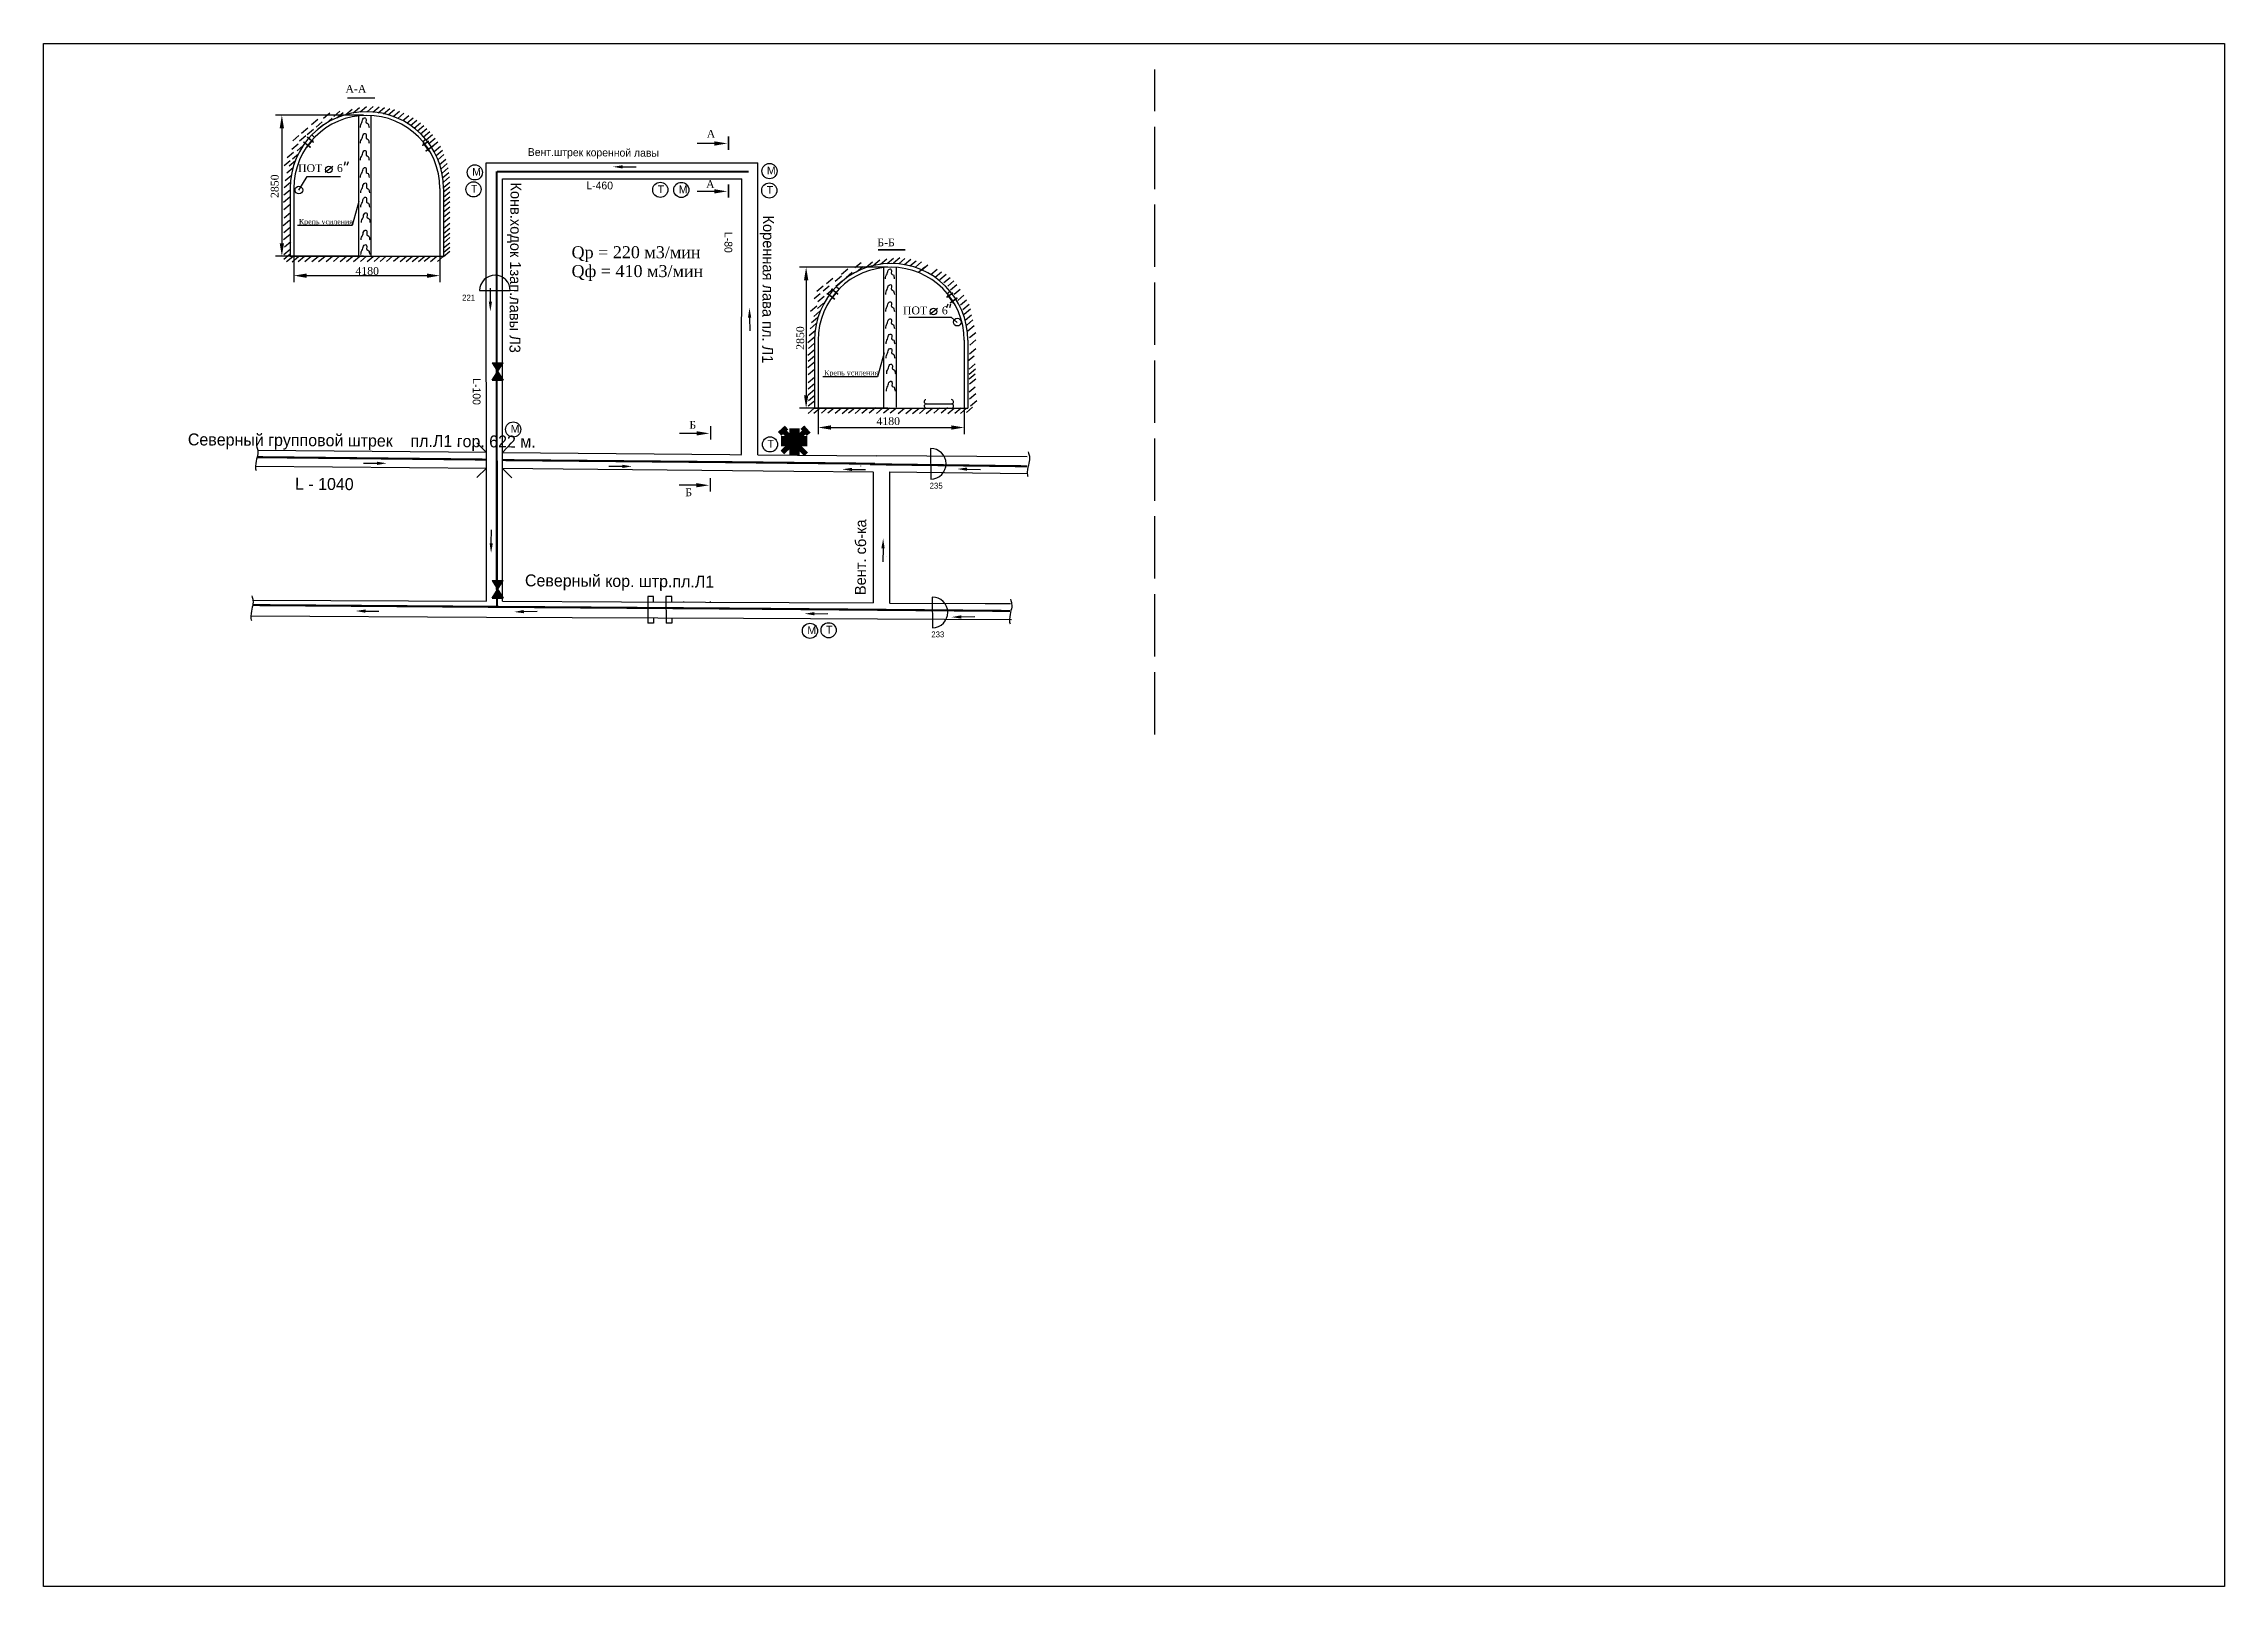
# Model space of a CAD drawing. Header units: millimetres. Extents: x 161 to 581, y 473 to 770.
import ezdxf

# ---------------------------------------------------------------- set-up
doc = ezdxf.new("R2010")
doc.units = ezdxf.units.MM
doc.linetypes.add('ACAD_ISO02W100', pattern=[15, 12, -3])

msp = doc.modelspace()

# ---------------------------------------------------------------- hatches: boundary and pattern name
h = msp.add_hatch(color=1)
h.paths.add_polyline_path([(249.58, 704.98), (248.56, 706.62), (248.55, 704.98)])
h.paths.add_polyline_path([(248.55, 704.98), (248.56, 706.62), (248.52, 706.67), (247.46, 704.98)])
h.paths.add_polyline_path([(248.52, 706.67), (248.56, 706.73), (248.56, 708.37), (247.46, 708.37)])
h.paths.add_polyline_path([(249.58, 708.37), (248.56, 708.37), (248.56, 706.73)])
h = msp.add_hatch(color=1)
h.paths.add_polyline_path([(249.58, 663.07), (248.56, 664.7), (248.55, 663.07)])
h.paths.add_polyline_path([(248.55, 663.07), (248.56, 664.7), (248.52, 664.76), (247.46, 663.07)])
h.paths.add_polyline_path([(248.52, 664.76), (248.56, 664.82), (248.56, 666.45), (247.46, 666.45)])
h.paths.add_polyline_path([(249.58, 666.45), (248.56, 666.45), (248.56, 664.82)])

# ---------------------------------------------------------------- linework, layer by layer
at = {"color": 9}
for p, q in [((161.04, 769.8), (581.04, 769.8)), ((161.04, 472.8), (161.04, 769.8)), ((581.04, 769.8), (581.04, 472.8)), ((581.04, 472.8), (161.04, 472.8))]:
    msp.add_line(p, q, dxfattribs=at)
at = {"color": 9, "linetype": 'ACAD_ISO02W100'}
msp.add_line((375.04, 636.8), (375.04, 764.8), dxfattribs=at)
for p, q in [((214.95, 755.45), (216.14, 756.46)), ((216.93, 755.77), (218.12, 756.78)), ((217.51, 755.5), (218.71, 756.51)), ((219.26, 756.16), (220.45, 757.17)), ((220.67, 756.47), (221.86, 757.47)), ((222.03, 756.66), (223.23, 757.67)), ((223.35, 756.69), (224.54, 757.7)), ((224.45, 756.6), (225.65, 757.6)), ((225.49, 756.5), (226.69, 757.51)), ((226.5, 756.31), (227.7, 757.31)), ((227.4, 756.08), (228.6, 757.09)), ((228.39, 755.78), (229.59, 756.79)), ((229.24, 755.41), (230.44, 756.42)), ((222.67, 756), (205.68, 756)), ((206.93, 753.5), (206.93, 731.36)), ((209.02, 751.07), (210.21, 752.08)), ((210.34, 751.1), (211.54, 752.1)), ((210.73, 752.57), (211.92, 753.58)), ((211.82, 752.33), (213.01, 753.34)), ((212.65, 754.22), (213.85, 755.23)), ((213.21, 751.74), (212.71, 752.23)), ((213.51, 753.74), (214.7, 754.75)), ((213.76, 753.24), (214.95, 754.25)), ((215.44, 754.43), (216.64, 755.44)), ((221.74, 728.79), (221.74, 755.81)), ((224.09, 755.81), (224.09, 728.91)), ((230.2, 754.98), (231.39, 755.98)), ((231.01, 754.51), (232.21, 755.52)), ((231.72, 754.03), (232.91, 755.04)), ((232.44, 753.54), (233.64, 754.54)), ((233.08, 753.01), (234.28, 754.01)), ((233.63, 752.45), (234.82, 753.45)), ((234.22, 751.87), (235.41, 752.88)), ((234.75, 751.28), (235.94, 752.28)), ((207.95, 747.87), (209.15, 748.88)), ((208.86, 749.47), (210.05, 750.48)), ((208.95, 747.61), (210.15, 748.61)), ((209.85, 749.17), (211.04, 750.18)), ((234.1, 750.94), (234.64, 751.38)), ((235.25, 750.58), (236.45, 751.59)), ((235.76, 749.9), (236.96, 750.9)), ((236.26, 749.06), (237.45, 750.07)), ((236.66, 748.26), (237.86, 749.27)), ((236.95, 747.45), (238.14, 748.46)), ((290.44, 750.57), (286.92, 750.57)), ((207.36, 746.32), (208.56, 747.33)), ((207.55, 743.43), (208.75, 744.44)), ((207.89, 744.92), (209.08, 745.93)), ((208.34, 746.26), (209.54, 747.27)), ((210.2, 741.6), (211.79, 744.23)), ((211.79, 744.23), (218.22, 744.23)), ((215.25, 745.05), (216.73, 746.21)), ((219.15, 747.06), (218.94, 746.32)), ((219.68, 747.06), (219.46, 746.32)), ((237.32, 746.56), (238.51, 747.56)), ((237.59, 745.69), (238.78, 746.7)), ((237.78, 744.89), (238.98, 745.9)), ((237.91, 744), (239.1, 745)), ((238.04, 743.14), (239.23, 744.15)), ((246.3, 746.83), (298.59, 746.84)), ((246.32, 662.47), (246.3, 746.83)), ((249.39, 677.85), (249.39, 743.77)), ((249.39, 743.77), (295.52, 743.77)), ((295.48, 690.7), (295.52, 743.77)), ((298.62, 690.63), (298.59, 746.84)), ((207.26, 739.3), (208.46, 740.31)), ((207.33, 740.66), (208.52, 741.67)), ((207.39, 742.13), (208.59, 743.14)), ((208.52, 741.92), (208.52, 728.86)), ((209.22, 741.92), (209.22, 728.86)), ((221.77, 739.41), (220.49, 734.79)), ((237.36, 741.92), (237.36, 728.86)), ((238.05, 738.38), (239.25, 739.39)), ((238.06, 741.92), (238.06, 728.86)), ((238.07, 741.25), (239.26, 742.26)), ((238.07, 739.31), (239.26, 740.32)), ((238.08, 740.27), (239.28, 741.28)), ((238.12, 742.15), (239.31, 743.15)), ((290.42, 741.34), (286.91, 741.34)), ((207.2, 734.77), (208.4, 735.78)), ((207.33, 737.85), (208.52, 738.86)), ((207.39, 736.28), (208.59, 737.29)), ((238.07, 736.41), (239.26, 737.41)), ((238.07, 735.38), (239.26, 736.39)), ((238.07, 734.23), (239.26, 735.24)), ((238.08, 737.4), (239.28, 738.41)), ((207.26, 732.07), (208.46, 733.07)), ((207.33, 733.45), (208.52, 734.46)), ((207.45, 730.68), (208.65, 731.69)), ((220.49, 734.79), (209.95, 734.79)), ((238.05, 733.27), (239.25, 734.27)), ((238.05, 732.32), (239.25, 733.33)), ((238.07, 730.47), (239.26, 731.47)), ((238.11, 731.46), (239.31, 732.46)), ((222.67, 728.86), (205.68, 728.86)), ((207.31, 728.3), (208.51, 729.31)), ((207.33, 729.23), (208.52, 730.24)), ((207.81, 727.84), (209.01, 728.84)), ((208.52, 728.86), (238.06, 728.86)), ((208.92, 727.82), (210.11, 728.83)), ((209.22, 728.83), (209.22, 723.88)), ((210.08, 727.87), (211.28, 728.87)), ((211.38, 727.88), (212.58, 728.89)), ((212.71, 727.84), (213.91, 728.84)), ((213.99, 727.84), (215.19, 728.84)), ((215.49, 727.87), (216.69, 728.87)), ((216.87, 727.88), (218.06, 728.89)), ((218.15, 727.85), (219.35, 728.86)), ((219.38, 727.87), (220.58, 728.87)), ((220.75, 727.88), (221.94, 728.89)), ((222.06, 727.88), (223.26, 728.89)), ((223.33, 727.83), (224.52, 728.84)), ((224.68, 727.88), (225.88, 728.89)), ((225.85, 727.85), (227.04, 728.86)), ((227.07, 727.85), (228.26, 728.86)), ((228.41, 727.9), (229.61, 728.91)), ((229.71, 727.87), (230.91, 728.87)), ((230.86, 727.87), (232.06, 728.87)), ((232.03, 727.84), (233.23, 728.84)), ((233.26, 727.84), (234.46, 728.85)), ((234.33, 727.89), (235.53, 728.89)), ((235.57, 727.84), (236.76, 728.85)), ((236.9, 727.85), (238.09, 728.86)), ((237.36, 728.83), (237.36, 723.88)), ((238.08, 728.82), (239.28, 729.82)), ((238.1, 729.63), (239.29, 730.64)), ((323.64, 726.76), (306.65, 726.76)), ((317.27, 726.68), (318.47, 727.69)), ((317.6, 725.89), (318.79, 726.89)), ((319.47, 726.77), (320.66, 727.78)), ((320.92, 727.19), (322.11, 728.2)), ((322.22, 727.33), (323.42, 728.34)), ((322.89, 699.68), (322.89, 726.7)), ((323.53, 727.47), (324.73, 728.48)), ((324.75, 727.61), (325.94, 728.62)), ((325.25, 726.7), (325.25, 699.8)), ((325.73, 727.43), (326.92, 728.43)), ((326.85, 727.29), (328.04, 728.29)), ((327.88, 727.01), (329.07, 728.01)), ((328.95, 726.77), (330.15, 727.78)), ((329.59, 725.84), (330.78, 726.85)), ((330.12, 726.21), (331.32, 727.22)), ((211.72, 725.13), (234.86, 725.13)), ((307.9, 724.26), (307.9, 702.12)), ((309.98, 722.15), (311.18, 723.16)), ((311.15, 722.2), (312.35, 723.2)), ((311.85, 723.64), (313.05, 724.65)), ((311.9, 721.59), (313.09, 722.6)), ((313.49, 724.06), (314.68, 725.07)), ((313.63, 723.13), (314.82, 724.14)), ((314.18, 722.51), (313.68, 723)), ((314.7, 725.42), (315.9, 726.42)), ((315.59, 724.76), (316.78, 725.77)), ((331.94, 725.37), (333.14, 726.38)), ((332.78, 724.86), (333.98, 725.86)), ((333.67, 724.39), (334.87, 725.4)), ((334.42, 723.78), (335.61, 724.79)), ((335.17, 723.13), (336.36, 724.14)), ((335.73, 722.43), (336.92, 723.44)), ((336.39, 721.54), (337.59, 722.55)), ((245.02, 722.29), (250.92, 722.24)), ((308.77, 718.32), (309.96, 719.33)), ((309.37, 717.29), (310.57, 718.3)), ((309.42, 720.7), (310.62, 721.71)), ((310.08, 718.83), (311.27, 719.84)), ((310.17, 720.14), (311.37, 721.15)), ((331.7, 717.7), (333.18, 718.86)), ((335.17, 719.66), (334.96, 718.93)), ((335.08, 721.7), (335.61, 722.15)), ((335.7, 719.66), (335.49, 718.93)), ((337.09, 720.37), (338.29, 721.38)), ((337.6, 719.48), (338.8, 720.49)), ((338.07, 718.64), (339.27, 719.65)), ((338.35, 717.71), (339.55, 718.72)), ((308.48, 713.58), (309.67, 714.59)), ((308.66, 714.89), (309.86, 715.9)), ((308.91, 716.08), (310.1, 717.09)), ((335.87, 717.06), (327.69, 717.06)), ((337.01, 716.1), (335.87, 717.06)), ((338.54, 716.59), (339.73, 717.6)), ((338.82, 715.61), (340.02, 716.62)), ((339.05, 714.53), (340.25, 715.54)), ((339.37, 713.2), (340.56, 714.2)), ((308.24, 712.28), (309.44, 713.28)), ((308.24, 709.85), (309.44, 710.86)), ((308.34, 711.11), (309.53, 712.12)), ((309.49, 712.69), (309.49, 699.62)), ((310.19, 712.69), (310.19, 699.62)), ((322.93, 710.3), (321.64, 705.68)), ((338.34, 712.69), (338.34, 699.62)), ((339.04, 712.69), (339.04, 699.62)), ((339.37, 710.11), (340.56, 711.12)), ((339.41, 711.75), (340.61, 712.75)), ((308.25, 707.47), (309.44, 708.47)), ((308.28, 706.13), (309.48, 707.13)), ((308.29, 708.68), (309.49, 709.69)), ((321.64, 705.68), (311.1, 705.68)), ((339.05, 708.7), (340.25, 709.7)), ((339.27, 707.13), (340.47, 708.13)), ((339.27, 705.26), (340.47, 706.26)), ((339.32, 706.19), (340.51, 707.2)), ((308.29, 702.2), (309.49, 703.21)), ((308.31, 704.55), (309.51, 705.56)), ((308.31, 703.35), (309.51, 704.35)), ((308.35, 701.12), (309.55, 702.12)), ((339.27, 702.74), (340.47, 703.74)), ((339.37, 704.28), (340.56, 705.28)), ((339.37, 701.43), (340.56, 702.44)), ((323.64, 699.62), (306.65, 699.62)), ((308.27, 698.6), (309.46, 699.6)), ((308.29, 700.05), (309.49, 701.05)), ((309.38, 698.66), (310.58, 699.67)), ((309.49, 699.62), (339.04, 699.62)), ((310.19, 699.6), (310.19, 694.64)), ((310.83, 698.66), (312.03, 699.67)), ((312.09, 698.71), (313.29, 699.71)), ((313.5, 698.66), (314.69, 699.67)), ((314.85, 698.61), (316.05, 699.62)), ((316.07, 698.71), (317.26, 699.71)), ((317.33, 698.61), (318.52, 699.62)), ((318.64, 698.66), (319.83, 699.67)), ((320.04, 698.75), (321.23, 699.76)), ((321.44, 698.61), (322.63, 699.62)), ((322.79, 698.71), (323.99, 699.71)), ((324.1, 698.71), (325.3, 699.71)), ((325.64, 698.61), (326.84, 699.62)), ((327.09, 698.61), (328.29, 699.62)), ((328.4, 698.57), (329.6, 699.57)), ((329.71, 698.61), (330.9, 699.62)), ((331.02, 698.61), (332.21, 699.62)), ((332.47, 698.66), (333.66, 699.67)), ((333.91, 698.75), (335.11, 699.76)), ((335.22, 698.61), (336.42, 699.62)), ((336.53, 698.66), (337.73, 699.67)), ((337.6, 698.61), (338.8, 699.62)), ((338.34, 699.6), (338.34, 694.64)), ((338.77, 698.8), (339.97, 699.81)), ((339.55, 700.07), (340.75, 701.08)), ((249.4, 691.09), (251.22, 693.01)), ((287, 694.76), (283.49, 694.76)), ((312.69, 695.89), (335.84, 695.89)), ((202.27, 691.54), (246.32, 691.13)), ((246.32, 691.09), (244.45, 692.96)), ((249.39, 691.1), (293.2, 690.68)), ((293.2, 690.68), (295.46, 690.66)), ((298.61, 690.63), (321.42, 690.41)), ((313, 689), (321.1, 689)), ((350.46, 690.22), (321.42, 690.41)), ((331.87, 691.85), (331.94, 685.95)), ((201.86, 688.48), (246.32, 688.07)), ((246.32, 688.07), (244.5, 686.3)), ((249.39, 688.04), (261.11, 687.93)), ((249.4, 688.02), (251.22, 686.2)), ((261.11, 687.93), (287.79, 687.68)), ((286.94, 684.77), (283.43, 684.77)), ((287.79, 687.68), (305.51, 687.52)), ((305.5, 687.49), (305.51, 687.52)), ((305.51, 687.52), (320.74, 687.37)), ((308.73, 687.46), (308.74, 687.49)), ((311.87, 687.43), (311.87, 687.46)), ((318.4, 688.49), (318.4, 688.47)), ((320.79, 687.35), (320.79, 662.16)), ((323.88, 687.35), (350.62, 687.03)), ((323.94, 687.35), (323.94, 662.16)), ((340.56, 688.56), (340.56, 688.53)), ((249.39, 662.46), (249.39, 677.85)), ((323.38, 670.98), (323.36, 670.97)), ((200.95, 659.62), (246.32, 659.4)), ((201.35, 662.68), (246.32, 662.47)), ((246.32, 659.4), (295.85, 659.17)), ((249.39, 662.46), (272.37, 662.35)), ((272.37, 662.35), (320.79, 662.12)), ((277.38, 663.34), (277.44, 658.24)), ((278.5, 663.34), (277.38, 663.34)), ((278.5, 662.28), (278.5, 663.34)), ((280.9, 663.34), (280.96, 658.24)), ((282.02, 663.34), (280.9, 663.34)), ((282.02, 662.28), (282.02, 663.34)), ((284.39, 662.38), (284.26, 662.29)), ((289.46, 662.36), (289.34, 662.27)), ((323.93, 662.1), (342.41, 662.02)), ((332.19, 663.23), (332.25, 657.34)), ((342.41, 662.02), (347.24, 661.99)), ((278.5, 658.24), (277.44, 658.24)), ((278.5, 659.26), (278.5, 658.24)), ((282.02, 658.24), (280.96, 658.24)), ((282.02, 659.26), (282.02, 658.24)), ((295.85, 659.17), (347.43, 658.94))]:
    msp.add_line(p, q)
at = {"color": 5, "linetype": 'ByBlock'}
for p, q in [((272.56, 746.07), (275.15, 746.07)), ((247.09, 720.11), (247.1, 722.69)), ((247.25, 673.62), (247.28, 676.2)), ((223.03, 660.54), (225.61, 660.51))]:
    msp.add_line(p, q, dxfattribs=at)
at = {"color": 1, "linetype": 'ByBlock'}
for p, q in [((297.01, 717.06), (297.04, 714.48)), ((225.23, 688.99), (222.65, 688.97)), ((272.48, 688.4), (269.89, 688.38)), ((316.73, 687.82), (319.31, 687.78)), ((338.89, 687.88), (341.47, 687.84)), ((322.71, 672.64), (322.67, 670.06)), ((253.53, 660.45), (256.11, 660.54)), ((309.48, 660.05), (312.06, 660.07)), ((337.77, 659.43), (340.36, 659.48))]:
    msp.add_line(p, q, dxfattribs=at)
at = {"color": 1}
for p, q in [((247.46, 708.37), (249.58, 708.37)), ((247.46, 708.37), (249.58, 704.98)), ((247.46, 704.98), (249.58, 708.37)), ((247.46, 704.98), (249.58, 704.98)), ((247.46, 666.45), (249.58, 666.45)), ((247.46, 666.45), (249.58, 663.07)), ((247.46, 663.07), (249.58, 666.45)), ((247.46, 663.07), (249.58, 663.07))]:
    msp.add_line(p, q, dxfattribs=at)
at = {"lineweight": 30}
for p, q in [((331, 700.44), (335.98, 700.44)), ((331.02, 699.63), (335.99, 699.63))]:
    msp.add_line(p, q, dxfattribs=at)
at = {"const_width": 0.3}
for points in [[(219.54, 759.32), (224.85, 759.32)], [(213.07, 750.76), (211.8, 751.84)], [(292.95, 751.96), (292.95, 749.34)], [(212.47, 749.8), (211.08, 750.88)], [(211.75, 749.87), (212.93, 751.32)], [(233.96, 750.16), (235.22, 751.06)], [(235.33, 749.05), (234.15, 750.66)], [(234.62, 749.08), (236.07, 750.1)], [(292.93, 742.74), (292.93, 740.12)], [(321.71, 730.09), (327.02, 730.09)], [(314.04, 721.53), (312.78, 722.61)], [(313.44, 720.56), (312.06, 721.65)], [(312.72, 720.64), (313.91, 722.09)], [(334.93, 720.93), (336.2, 721.83)], [(336.3, 719.81), (335.13, 721.43)], [(335.6, 719.84), (337.04, 720.87)], [(289.51, 696.16), (289.51, 693.54)], [(289.45, 686.17), (289.45, 683.55)]]:
    msp.add_lwpolyline(points, dxfattribs=at)
at = {"color": 1}
for points, const_width in [([(248.34, 661.37), (248.29, 745.2)], 0.4), ([(248.34, 745.13), (296.8, 745.13), (296.8, 745.13), (296.8, 745.13)], 0.4), ([(308.16, 693.29), (303.03, 693.29)], 2), ([(305.66, 695.72), (305.66, 690.59)], 2), ([(202.16, 690.19), (246.32, 689.72)], 0.4), ([(249.52, 689.62), (292.32, 689.23)], 0.4), ([(292.32, 689.23), (321.09, 688.92)], 0.4), ([(320.22, 688.82), (350.45, 688.43)], 0.4), ([(201.32, 661.71), (246.56, 661.38)], 0.4), ([(246.56, 661.38), (296.48, 661.02)], 0.4), ([(296.48, 661.02), (347.18, 660.58), (347.18, 660.58)], 0.4)]:
    msp.add_lwpolyline(points, dxfattribs=dict(at, const_width=const_width))
at = {"color": 5, "const_width": 1}
for points in [[(302.79, 694.67), (304.13, 695.89)], [(303.31, 691.1), (307.9, 695.36)], [(307.9, 690.72), (303.46, 695.34)], [(308.39, 694.59), (307.17, 695.96)]]:
    msp.add_lwpolyline(points, dxfattribs=at)
for centre, radius in [((215.99, 745.58), 0.633), ((244.08, 745.01), 1.46), ((300.84, 745.26), 1.46), ((210.2, 741.6), 0.738), ((243.84, 741.74), 1.46), ((279.81, 741.66), 1.46), ((283.86, 741.63), 1.46), ((300.8, 741.53), 1.46), ((332.44, 718.23), 0.633), ((337.01, 716.18), 0.738), ((251.49, 695.52), 1.46), ((300.94, 692.64), 1.46), ((308.64, 656.74), 1.46), ((312.23, 656.86), 1.46)]:
    msp.add_circle(centre, radius)
for centre, radius, start, end in [((223.29, 741.92), 14.77, 0, 180), ((223.29, 741.92), 14.07, 0, 180), ((324.27, 712.69), 14.77, 0, 180), ((324.27, 712.69), 14.07, 0, 180), ((247.97, 722.26), 2.95, 359.5089, 179.5089), ((331.9, 688.9), 2.95, 270.5928, 90.5928), ((332.22, 660.29), 2.95, 270.5928, 90.5928)]:
    msp.add_arc(centre, radius, start, end)
at = {"lineweight": 30}
for centre, start, end in [((331.02, 700.85), 96.3824, 269.4882), ((331.04, 700.03), 96.3824, 269.4882), ((335.88, 700.85), 276.3824, 89.4882), ((335.9, 700.03), 276.3824, 89.4882)]:
    msp.add_arc(centre, 0.405, start, end, dxfattribs=at)
for points in [[(222.05, 753.65), (222.11, 754.16), (222.35, 754.61), (222.68, 755.44), (222.97, 755.53), (223.15, 755.03), (223.15, 754.58), (223.54, 754.37), (223.63, 754.1), (223.72, 753.65)], [(222.08, 750.63), (222.14, 751.13), (222.38, 751.58), (222.71, 752.42), (223, 752.51), (223.18, 752), (223.18, 751.55), (223.57, 751.34), (223.66, 751.08), (223.75, 750.63)], [(222.08, 747.34), (222.14, 747.85), (222.38, 748.3), (222.71, 749.13), (223, 749.22), (223.18, 748.72), (223.18, 748.27), (223.57, 748.06), (223.66, 747.79), (223.75, 747.34)], [(222.08, 744.05), (222.14, 744.56), (222.38, 745.01), (222.71, 745.85), (223, 745.94), (223.18, 745.43), (223.18, 744.98), (223.57, 744.77), (223.66, 744.5), (223.75, 744.05)], [(222.14, 741.09), (222.2, 741.6), (222.44, 742.04), (222.77, 742.88), (223.06, 742.97), (223.24, 742.46), (223.24, 742.01), (223.63, 741.8), (223.72, 741.54), (223.81, 741.09)], [(222.14, 738.34), (222.2, 738.85), (222.44, 739.29), (222.77, 740.13), (223.06, 740.22), (223.24, 739.71), (223.24, 739.27), (223.63, 739.06), (223.72, 738.79), (223.81, 738.34)], [(222.26, 735.34), (222.32, 735.85), (222.56, 736.3), (222.89, 737.13), (223.18, 737.22), (223.36, 736.72), (223.36, 736.27), (223.75, 736.06), (223.84, 735.79), (223.93, 735.34)], [(222.17, 729.22), (222.23, 729.73), (222.47, 730.17), (222.8, 731.01), (223.09, 731.1), (223.27, 730.59), (223.27, 730.14), (223.66, 729.93), (223.75, 729.67), (223.84, 729.22)], [(222.2, 732.03), (222.26, 732.53), (222.5, 732.98), (222.83, 733.82), (223.12, 733.91), (223.3, 733.4), (223.3, 732.95), (223.69, 732.74), (223.78, 732.47), (223.87, 732.03)], [(323.2, 724.54), (323.26, 725.05), (323.5, 725.5), (323.83, 726.33), (324.13, 726.42), (324.31, 725.92), (324.31, 725.47), (324.7, 725.26), (324.79, 724.99), (324.88, 724.54)], [(323.23, 721.52), (323.29, 722.02), (323.53, 722.47), (323.86, 723.31), (324.16, 723.4), (324.34, 722.89), (324.34, 722.44), (324.73, 722.23), (324.82, 721.96), (324.91, 721.52)], [(323.23, 718.23), (323.29, 718.74), (323.53, 719.19), (323.86, 720.02), (324.16, 720.11), (324.34, 719.6), (324.34, 719.16), (324.73, 718.95), (324.82, 718.68), (324.91, 718.23)], [(323.23, 714.94), (323.29, 715.45), (323.53, 715.9), (323.86, 716.74), (324.16, 716.83), (324.34, 716.32), (324.34, 715.87), (324.73, 715.66), (324.82, 715.39), (324.91, 714.94)], [(323.29, 711.98), (323.35, 712.48), (323.59, 712.93), (323.92, 713.77), (324.22, 713.86), (324.4, 713.35), (324.4, 712.9), (324.79, 712.69), (324.88, 712.42), (324.97, 711.98)], [(323.29, 709.23), (323.35, 709.74), (323.59, 710.18), (323.92, 711.02), (324.22, 711.11), (324.4, 710.6), (324.4, 710.15), (324.79, 709.95), (324.88, 709.68), (324.97, 709.23)], [(323.41, 706.23), (323.47, 706.74), (323.71, 707.19), (324.04, 708.02), (324.34, 708.11), (324.52, 707.61), (324.52, 707.16), (324.91, 706.95), (325, 706.68), (325.09, 706.23)], [(323.35, 702.92), (323.41, 703.42), (323.65, 703.87), (323.98, 704.71), (324.28, 704.8), (324.46, 704.29), (324.46, 703.84), (324.85, 703.63), (324.94, 703.36), (325.03, 702.92)]]:
    msp.add_spline(points, degree=3)
for points in [[(202.06, 692.34), (202.15, 692.06), (202.55, 690.76), (201.82, 689.71), (201.85, 687.75), (202.01, 687.64)], [(350.69, 691.19), (350.78, 690.91), (351.19, 689.61), (350.45, 688.56), (350.49, 686.6), (350.64, 686.49)], [(201.14, 663.47), (201.23, 663.19), (201.64, 661.89), (200.9, 660.84), (200.93, 658.88), (201.09, 658.77)], [(347.26, 662.82), (347.35, 662.54), (347.76, 661.24), (347.02, 660.19), (347.05, 658.23), (347.21, 658.12)]]:
    msp.add_open_spline(points, degree=3, knots=[0, 0, 0, 0, 0.858172, 3.940033, 4.6651, 4.6651, 4.6651, 4.6651])
for points in [[(206.51, 753.5), (207.34, 753.5), (206.93, 756)], [(290.23, 750.99), (290.23, 750.16), (292.73, 750.58)], [(290.21, 741.77), (290.21, 740.94), (292.71, 741.36)], [(206.51, 731.36), (207.34, 731.36), (206.93, 728.86)], [(307.49, 724.26), (308.32, 724.26), (307.9, 726.76)], [(211.72, 725.54), (211.72, 724.71), (209.22, 725.13)], [(234.86, 725.54), (234.86, 724.71), (237.36, 725.13)], [(307.49, 702.12), (308.32, 702.12), (307.9, 699.62)], [(286.79, 695.19), (286.79, 694.35), (289.29, 694.77)], [(312.69, 696.31), (312.69, 695.48), (310.19, 695.89)], [(335.84, 696.31), (335.84, 695.48), (338.34, 695.89)], [(286.73, 685.2), (286.73, 684.37), (289.23, 684.78)]]:
    msp.add_solid(points)
at = {"color": 5, "linetype": 'ByBlock'}
for points in [[(272.56, 745.76), (272.56, 746.39), (270.69, 746.08)], [(247.4, 720.11), (246.78, 720.11), (247.08, 718.23)], [(247.56, 673.61), (246.94, 673.62), (247.22, 671.74)], [(223.03, 660.23), (223.04, 660.86), (221.16, 660.57)]]:
    msp.add_solid(points, dxfattribs=at)
at = {"color": 1, "linetype": 'ByBlock'}
for points in [[(296.7, 717.06), (297.32, 717.07), (296.99, 718.94)], [(225.23, 689.31), (225.23, 688.68), (227.1, 689.01)], [(272.47, 688.72), (272.48, 688.09), (274.35, 688.42)], [(316.72, 687.51), (316.73, 688.13), (314.85, 687.85)], [(338.88, 687.57), (338.89, 688.19), (337.01, 687.91)], [(322.39, 672.65), (323.02, 672.64), (322.74, 674.52)], [(253.54, 660.14), (253.52, 660.77), (251.66, 660.39)], [(309.48, 659.74), (309.48, 660.36), (307.6, 660.04)], [(337.78, 659.11), (337.77, 659.74), (335.9, 659.39)]]:
    msp.add_solid(points, dxfattribs=at)

# ---------------------------------------------------------------- texts
for s, height, rotation, p in [('Вент.штрек коренной лавы', 1.5, 359.6195, (254.29, 748.18)), ('Конв.ходок 1зап.лавы Л3', 2.1, 269.6195, (250.98, 743.08)), ('L-460', 1.5, 359.6195, (265.57, 741.76)), ('Коренная лава пл. Л1', 2.1, 269.6195, (299.61, 736.71)), ('L-80', 1.5, 269.6195, (292.19, 733.55)), ('221', 1.125, 0.302, (241.65, 720.33)), ('L-100 ', 1.5, 269.6195, (243.72, 705.38)), ('Северный групповой штрек    пл.Л1 гор. 622 м.', 2.3012, 359.6195, (188.82, 692.46)), ('L - 1040', 2.301, 359.6195, (209.46, 683.91)), ('235', 1.125, 0.302, (331.69, 684.12)), ('Вент. сб-ка', 2.1, 89.6195, (319.38, 663.63)), ('Северный кор. штр.пл.Л1', 2.3012, 359.6195, (253.74, 665.32)), ('233', 1.125, 0.302, (332.01, 655.5))]:
    msp.add_text(s, height=height, rotation=rotation).set_placement(p)
for s, p in [('М', (243.59, 744.38)), ('М', (300.35, 744.62)), ('Т', (243.35, 741.11)), ('Т', (279.32, 741.02)), ('М', (283.38, 741)), ('Т', (300.31, 740.89)), ('М', (251, 694.89)), ('Т', (300.46, 692.01)), ('М', (308.15, 656.11)), ('Т', (311.74, 656.23))]:
    msp.add_text(s, height=1.5).set_placement(p)
at = {"width": 30.6812, "attachment_point": 1}
for s, insert, char_height in [('{\\fTimes New Roman|b0|i0|c204|p18;\\C256;А-А}', (219.18, 761.85), 1.5), ('{\\fTimes New Roman|b0|i0|c204|p18;\\C256;А}', (288.76, 753.18), 1.5), ('{\\fTimes New Roman|b0|i0|c204|p18;ПОТ     6}', (210.05, 746.59), 1.5), ('{\\fTimes New Roman|b0|i0|c204|p18;\\C256;А}', (288.63, 743.5), 1.5), ('{\\fTimes New Roman|b0|i0|c204|p18;Крепь усиления}', (210.21, 736.03), 1), ('{\\fTimes New Roman|b0|i0|c0|p18;\\C1;Q\\fTimes New Roman|b0|i0|c204|p18;р = 220 м3/мин}', (262.72, 730.79), 2.3012), ('{\\fTimes New Roman|b0|i0|c204|p18;\\C256;Б-Б}', (321.61, 732.27), 1.5), ('{\\fTimes New Roman|b0|i0|c204|p18;4180}', (221.1, 726.78), 1.5), ('{\\fTimes New Roman|b0|i0|c0|p18;Q\\fTimes New Roman|b0|i0|c204|p18;ф = 410 м3/мин}', (262.72, 727.16), 2.3012), ('{\\fTimes New Roman|b0|i0|c204|p18;ПОТ     6}', (326.55, 719.19), 1.5), ('{\\fTimes New Roman|b0|i0|c204|p18;Крепь усиления}', (311.37, 706.92), 1), ('{\\fTimes New Roman|b0|i0|c204|p18;4180}', (321.45, 697.87), 1.5), ('{\\fTimes New Roman|b0|i0|c204|p18;Б}', (285.42, 697.15), 1.5), ('{\\fTimes New Roman|b0|i0|c204|p18;Б}', (284.63, 684.16), 1.5)]:
    msp.add_mtext(s, dxfattribs=dict(at, insert=insert, char_height=char_height))
at = {"char_height": 1.5, "width": 30.6812, "attachment_point": 1, "rotation": 90}
for insert in [(204.8, 740.08), (306.01, 710.85)]:
    msp.add_mtext('{\\fTimes New Roman|b0|i0|c204|p18;2850}', dxfattribs=dict(at, insert=insert))

doc.saveas('drawing.dxf')
